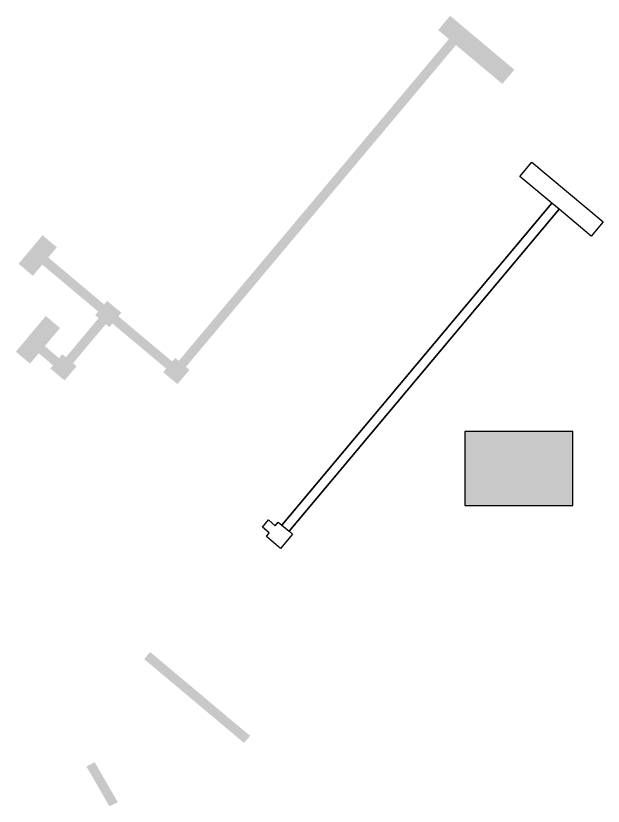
# Model space of a CAD drawing. Header units: millimetres. Extents: x 833220848 to 834439174, y 817676276 to 818025844.
# Drawn here: x 834259324 to 834278238, y 818000392 to 818025844 of the extents above; entities that cross this region are included whole.
import ezdxf

# ---------------------------------------------------------------- set-up
doc = ezdxf.new("R2010")
doc.units = ezdxf.units.MM
doc.header["$LTSCALE"] = 1000
doc.header["$MEASUREMENT"] = 0
doc.linetypes.add('HIDDEN2', pattern=[0.1875, 0.125, -0.0625])
doc.layers.add('Layer 1', color=7, linetype='Continuous')
doc.layers.add('VPA064_C231', color=231, linetype='HIDDEN2')

msp = doc.modelspace()

# ---------------------------------------------------------------- hatches: boundary and pattern name
at = {"layer": 'VPA064_C231', "ltscale": 500}
h = msp.add_hatch(color=256, dxfattribs=at)
h.dxf.hatch_style = 1
h.paths.add_polyline_path([(834273267.24, 818025095.31), (834272922.52, 818025384.57), (834273308.2, 818025844.19), (834275376.49, 818024108.62), (834274990.81, 818023649), (834273497.05, 818024902.47), (834264799.92, 818014538.06), (834264914.83, 818014441.64), (834264529.14, 818013982.02), (834264069.53, 818014367.71), (834264165.95, 818014482.61), (834262434.71, 818015935.35), (834262338.29, 818015820.44), (834262223.39, 818015916.86), (834261165.98, 818014656.74), (834261280.88, 818014560.32), (834260895.2, 818014100.7), (834260435.58, 818014486.38), (834260523.02, 818014590.58), (834260063.4, 818014976.27), (834259780.85, 818014644.16), (834259323.5, 818015027.94), (834260287.71, 818016176.98), (834260747.33, 818015791.3), (834260256.24, 818015206.08), (834260715.86, 818014820.39), (834260821.26, 818014946), (834260936.17, 818014849.58), (834261993.58, 818016109.7), (834261878.68, 818016206.12), (834261975.1, 818016321.03), (834260174.92, 818017831.62), (834259872.8, 818017471.58), (834259413.19, 818017857.26), (834260184.55, 818018776.5), (834260644.17, 818018390.82), (834260367.76, 818018061.42), (834262167.94, 818016550.84), (834262264.36, 818016665.74), (834262723.98, 818016280.06), (834262627.56, 818016165.16), (834264358.79, 818014712.42), (834264455.21, 818014827.33), (834264570.11, 818014730.9)])
h = msp.add_hatch(color=256, dxfattribs=at)
h.dxf.hatch_style = 1
h.paths.add_polyline_path([(834273778.1, 818010076.35), (834277260.07, 818010076.35), (834277260.07, 818012455.84), (834273778.1, 818012455.84)])
h = msp.add_hatch(color=256, dxfattribs=at)
h.paths.add_polyline_path([(834263455.09, 818005128.71), (834263647.92, 818005358.52), (834266865.23, 818002658.86), (834266672.39, 818002429.05)])
h.paths.add_polyline_path([(834261600.1, 818001664.52), (834261859.87, 818001814.59), (834262610.19, 818000515.77), (834262335.43, 818000391.66)])

# ---------------------------------------------------------------- linework, layer by layer
at = {"layer": 'Layer 1', "ltscale": 500}
for points in [[(834267459.77, 818009608.58), (834267680.01, 818009423.78), (834267776.43, 818009538.68), (834267891.34, 818009442.27), (834276588.25, 818019806.85), (834275554.09, 818020674.61), (834275939.77, 818021134.24), (834278237.9, 818019205.87), (834277852.23, 818018746.25), (834276818.07, 818019614.01), (834268121.15, 818009249.43), (834268236.06, 818009153.01), (834267850.38, 818008693.39), (834267390.76, 818009079.06), (834267487.18, 818009193.96), (834267266.94, 818009378.77), (834267459.77, 818009608.58)], [(834268121.15, 818009249.43), (834276818.07, 818019614.01), (834276588.25, 818019806.85), (834267891.34, 818009442.27), (834268121.15, 818009249.43)]]:
    msp.add_lwpolyline(points, dxfattribs=at)
msp.add_lwpolyline([(834273778.1, 818010076.35), (834277260.07, 818010076.35), (834277260.07, 818012455.84), (834273778.1, 818012455.84)], close=True, dxfattribs=at)

doc.saveas('drawing.dxf')
